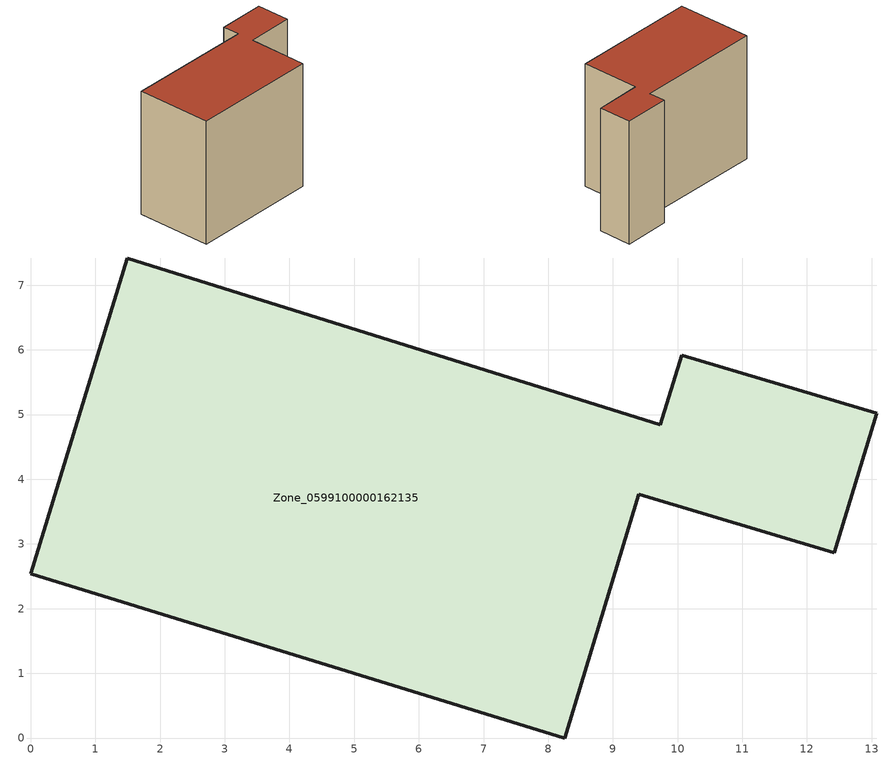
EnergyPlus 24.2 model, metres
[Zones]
Zone_0599100000162135
 floor ground (C_G): 10.06,5.92 13.08,5.02 12.42,2.87 9.4,3.77 8.25,0 0,2.54 1.49,7.42 9.73,4.84 z0
 wall outside (C_F): 1.49,7.42 0,2.54 8.25,0 9.4,3.77 12.42,2.87 13.08,5.02 10.06,5.92 9.73,4.84 1.49,7.42 z0:8.5
 roof outside (C_R): 12.42,2.87 13.08,5.02 10.06,5.92 9.73,4.84 1.49,7.42 0,2.54 8.25,0 9.4,3.77 z8.5
[BUILDING]
Pand.0599100000162135: North Axis=0; Terrain=City; Loads Convergence Tolerance Value=0.04; Temperature Convergence Tolerance Value=0.4; Solar Distribution=FullExterior; Maximum Number of Warmup Days=25; Minimum Number of Warmup Days=1
[Site:Location]
Rotterdam.The.Hague.AP_ZH_NLD Design_Conditions: Latitude=51.96; Longitude=4.45; Time Zone=1; Elevation=-4.5
[SITE:GROUNDTEMPERATURE:BUILDINGSURFACE]
18, 18, 18, 18, 18, 18, 18, 18, 18, 18, 18, 18
[MATERIAL] Thermal Absorptance=0.9; Solar Absorptance=0.7; Visible Absorptance=0.7
Name | Roughness | Thickness | Conductivity | Density | Specific Heat
G.TI.1975-1991 | MediumSmooth | 0.15 | 0.288461 | 540 | 1210
F.TI.1975-1991 | Rough | 0.3 | 0.230769 | 1920 | 840
R.TI.1975-1991 | MediumRough | 0.2 | 0.153846 | 1500 | 1000
[CONSTRUCTION]
C_G: G.TI.1975-1991
C_F: F.TI.1975-1991
C_R: R.TI.1975-1991
[ZONE]
Zone_0599100000162135: Type=1; Multiplier=1; Ceiling Height=Autocalculate; Volume=Autocalculate; Floor Area=autocalculate; Part of Total Floor Area=Yes
[ZONEINFILTRATION:DESIGNFLOWRATE]
Infil_Zone_0599100000162135: Zone or ZoneList or Space or SpaceList=Zone_0599100000162135; Schedule=AlwaysOn; Design Flow Rate Calculation Method=Flow/Area; Flow Rate per Floor Area=0.003; Constant Term Coefficient=1; Temperature Term Coefficient=0; Velocity Term Coefficient=0; Velocity Squared Term Coefficient=0
[HVACTEMPLATE:ZONE:IDEALLOADSAIRSYSTEM]
Zone_0599100000162135: Maximum Heating Supply Air Temperature=50; Minimum Cooling Supply Air Temperature=13; Maximum Heating Supply Air Humidity Ratio=0.0156; Minimum Cooling Supply Air Humidity Ratio=0.0077; Heating Limit=NoLimit; Cooling Limit=NoLimit; Dehumidification Control Type=ConstantSensibleHeatRatio; Cooling Sensible Heat Ratio=0.7; Dehumidification Setpoint=60; Humidification Control Type=None; Humidification Setpoint=30; Outdoor Air Method=None; Outdoor Air Flow Rate per Person=0.00944; Outdoor Air Flow Rate per Zone Floor Area=0; Outdoor Air Flow Rate per Zone=0; Demand Controlled Ventilation Type=None; Outdoor Air Economizer Type=NoEconomizer; Heat Recovery Type=None; Sensible Heat Recovery Effectiveness=0.7; Latent Heat Recovery Effectiveness=0.65
[ZONECONTROL:THERMOSTAT]
ThermostatControl_Zone_0599100000162135: Zone or ZoneList=Zone_0599100000162135; Control Type Schedule=DualSetpointControlType; Control 1=Thermostat_Zone_0599100000162135; Temperature Difference Between Cutout And Setpoint=0
[THERMOSTATSETPOINT:DUALSETPOINT]
Thermostat_Zone_0599100000162135: Heating Setpoint Temperature Schedule=HeatingSetpoint_Zone_0599100000162135; Cooling Setpoint Temperature Schedule=CoolingSetpoint_Zone_0599100000162135
[SCHEDULE:COMPACT]
HeatingSetpoint_Zone_0599100000162135: Through: 12/31, For: AllDays, Until: 24:00, 21
CoolingSetpoint_Zone_0599100000162135: Through: 12/31, For: AllDays, Until: 24:00, 24
DualSetpointControlType: Through: 12/31, For: AllDays, Until: 24:00, 4
AlwaysOn: Through: 12/31, For: AllDays, Until: 24:00, 1
